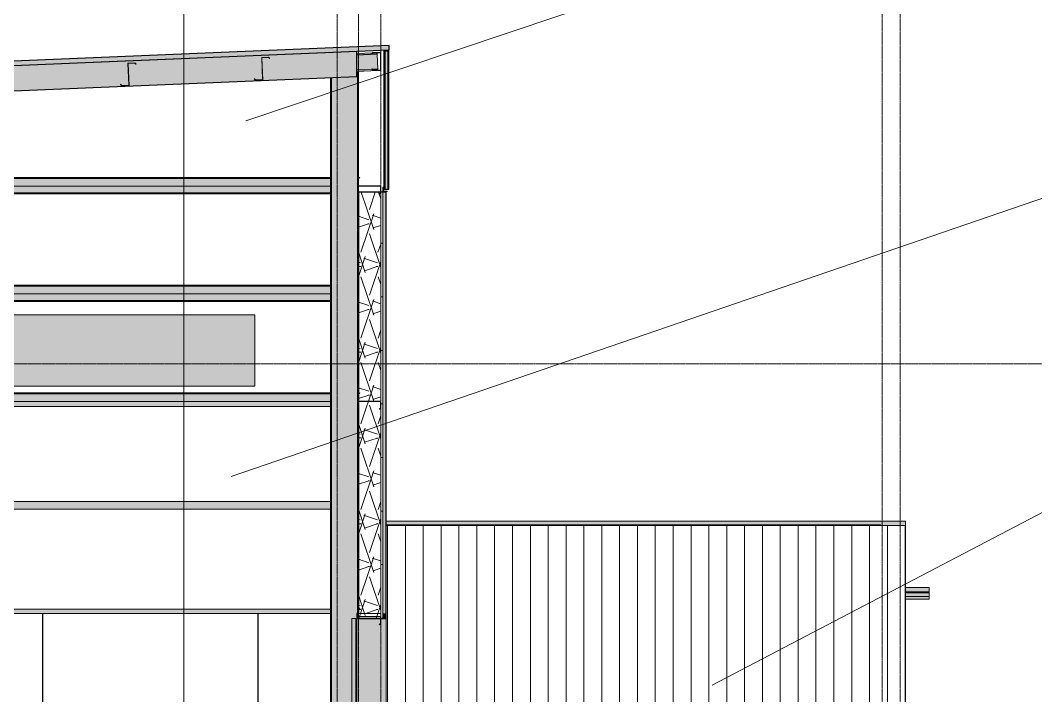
# Model space of a CAD drawing. Header units: inches. Extents: x -23445 to -32, y -314 to 853.
# Drawn here: x -7435.8 to -6980.8, y 109.4 to 411.9 of the extents above; entities that cross this region are included whole.
import ezdxf

# ---------------------------------------------------------------- set-up
doc = ezdxf.new("R2010")
doc.units = ezdxf.units.IN
doc.header["$MEASUREMENT"] = 0
doc.linetypes.add('Grid Line 1_2_', pattern=[0.875, 0.5, -0.125, 0.125, -0.125])
for name, color, linetype, lineweight in [('A-ANNO-IDEN', 131, 'Continuous', 9), ('A-CLNG', 13, 'Continuous', 9), ('A-CLNG-PATT', 13, 'Continuous', 9), ('A-DOOR', 31, 'Continuous', 9), ('A-FLOR-LEVL', 51, 'Continuous', 9), ('A-GLAZ-CWMG', 51, 'Continuous', 9), ('A-ROOF', 132, 'Continuous', 9), ('A-ROOF-PATT', 132, 'Continuous', 9), ('A-WALL', 113, 'Continuous', 9), ('A-WALL-PATT', 111, 'Continuous', 25), ('G-ANNO-SYMB', 111, 'Continuous', 9), ('I-WALL', 2, 'Continuous', 9), ('M-HVAC-DUCT', 70, 'Continuous', 9), ('S-BEAM', 12, 'Continuous', 9), ('S-COLS', 52, 'Continuous', 9), ('S-GRID', 1, 'Continuous', 9)]:
    doc.layers.add(name, color=color, linetype=linetype, lineweight=lineweight)
pattern_1 = [(45, (-21606.148, 72.082), (-19.007, 19.007), []), (45, (-21606.148, 100.882), (-19.007, 19.007), [])]
pattern_2 = [(90, (-21159.24, 0), (-8, 5e-16), [])]
pattern_3 = [(0, (-21606.148, 72.082), (0, 24), []), (90, (-21606.148, 72.082), (-24, 1e-15), [])]
pattern_4 = [(161.57, (-21605.188, 73.042), (-7.6802237, -0.0009796), [0, -54.643, 6.067, 0]), (18.43, (-21607.108, 73.042), (-7.6802237, 0.0009796), [0, -54.643, 6.067, 0]), (108.43, (-21605.188, 73.042), (3.8382953, -19.20136532), [18.211, -42.499]), (71.57, (-21607.108, 73.042), (3.8382953, 19.20136532), [18.211, -42.499])]

# ---------------------------------------------------------------- blocks, each defined once
blk = doc.blocks.new('Girt_C - 8_D-1405488-Building Section - North_South looking West _ Fitness Center')
at = {"layer": 'S-BEAM'}
h = blk.add_hatch(dxfattribs=at)
h.set_pattern_fill('FP_44', color=256, style=0, pattern_type=2)
h.set_pattern_definition(pattern_1)
h.paths.add_polyline_path([(-21127.8, 389.49), (-21124.49, 389.49), (-21124.49, 389.6), (-21127.75, 389.6), (-21128.2, 390.13), (-21128.29, 390.06)], flags=0)
h.paths.add_polyline_path([(-21124.41, 389.67), (-21124.3, 389.67), (-21124.3, 397.3), (-21124.41, 397.3)], flags=0)
h.paths.add_polyline_path([(-21128.2, 396.84), (-21127.75, 397.38), (-21124.49, 397.38), (-21124.49, 397.49), (-21127.8, 397.49), (-21128.28, 396.91)], flags=0)
at = {"layer": 'S-BEAM', "lineweight": 15}
for p, q in [((-21127.8, 397.49), (-21128.28, 396.91)), ((-21128.28, 396.91), (-21128.2, 396.84)), ((-21128.2, 396.84), (-21127.75, 397.38)), ((-21124.49, 397.49), (-21127.8, 397.49)), ((-21127.75, 397.38), (-21124.49, 397.38)), ((-21124.41, 397.3), (-21124.41, 389.67)), ((-21124.3, 389.67), (-21124.3, 397.3)), ((-21128.2, 390.13), (-21128.29, 390.06)), ((-21128.29, 390.06), (-21127.8, 389.49)), ((-21127.75, 389.6), (-21128.2, 390.13)), ((-21127.8, 389.49), (-21124.49, 389.49)), ((-21124.49, 389.6), (-21127.75, 389.6))]:
    blk.add_line(p, q, dxfattribs=at)
for centre, radius, start, end in [((-21124.49, 397.3), 0.188, 0, 90), ((-21124.49, 397.3), 0.0782, 0, 87.8773), ((-21124.49, 389.67), 0.0782, 273.0424, 0), ((-21124.49, 389.67), 0.188, 270, 0)]:
    blk.add_arc(centre, radius, start, end, dxfattribs=at)
blk = doc.blocks.new('Rectangular Mullion - Profile_Polycarbonate_Upper and left-1149837-Building Section - North_South looking West _ Fitness Center')
at = {"layer": 'A-GLAZ-CWMG'}
blk.add_hatch(color=256, dxfattribs=at).paths.add_polyline_path([(-21122.85, 394.61), (-21122.79, 394.68), (-21122.79, 398.17), (-21120.78, 398.17), (-21120.72, 398.24), (-21122.85, 398.24)], flags=0)
at = {"layer": 'A-GLAZ-CWMG', "lineweight": 13}
for p, q in [((-21120.72, 398.24), (-21122.85, 398.24)), ((-21122.85, 398.24), (-21122.85, 394.61)), ((-21122.79, 394.68), (-21122.79, 398.17)), ((-21122.79, 398.17), (-21120.78, 398.17)), ((-21120.78, 398.17), (-21120.78, 395.46)), ((-21120.72, 395.4), (-21120.72, 398.24)), ((-21122.85, 394.61), (-21122.49, 394.61)), ((-21122.56, 394.68), (-21122.79, 394.68)), ((-21122.49, 394.86), (-21122.56, 394.86)), ((-21122.56, 394.86), (-21122.56, 394.68)), ((-21122.49, 394.61), (-21122.49, 394.86)), ((-21120.78, 395.46), (-21120.85, 395.46)), ((-21120.85, 395.46), (-21120.85, 395.4)), ((-21120.85, 395.4), (-21120.72, 395.4))]:
    blk.add_line(p, q, dxfattribs=at)
blk = doc.blocks.new('Rectangular Mullion - Profile_Polycarbonate_Lower-1149838-Building Section - North_South looking West _ Fitness Center')
at = {"layer": 'A-GLAZ-CWMG'}
blk.add_hatch(color=256, dxfattribs=at).paths.add_polyline_path([(-21122.85, 336.19), (-21120.72, 336.19), (-21120.78, 336.25), (-21122.79, 336.25), (-21122.85, 338.43)], flags=0)
at = {"layer": 'A-GLAZ-CWMG', "lineweight": 13}
for p, q in [((-21122.49, 338.43), (-21122.85, 338.43)), ((-21122.85, 338.43), (-21122.85, 336.19)), ((-21122.79, 336.25), (-21122.79, 338.37)), ((-21122.79, 338.37), (-21122.56, 338.37)), ((-21122.56, 338.37), (-21122.56, 338.18)), ((-21122.56, 338.18), (-21122.49, 338.18)), ((-21122.49, 338.18), (-21122.49, 338.43)), ((-21120.72, 337.64), (-21120.85, 337.64)), ((-21120.85, 337.64), (-21120.85, 337.58)), ((-21120.85, 337.58), (-21120.78, 337.58)), ((-21120.78, 337.58), (-21120.78, 336.25)), ((-21120.72, 336.19), (-21120.72, 337.64)), ((-21122.85, 336.19), (-21120.72, 336.19)), ((-21120.78, 336.25), (-21122.79, 336.25))]:
    blk.add_line(p, q, dxfattribs=at)
blk = doc.blocks.new('Rectangular Mullion - Profile_Polycarbonate_Upper and left-1189992-Building Section - North_South looking West _ Fitness Center')
at = {"layer": 'A-GLAZ-CWMG'}
for points in [[(-21122.49, 336.25), (-21122.49, 398.17), (-21122.79, 398.17), (-21122.79, 336.25)], [(-21120.92, 336.25), (-21120.92, 398.17), (-21122.49, 398.17), (-21122.49, 336.25)], [(-21122.49, 336.25), (-21122.49, 336.25), (-21122.49, 336.54)], [(-21120.92, 336.25), (-21120.85, 336.31), (-21120.92, 336.39)], [(-21120.85, 336.25), (-21120.78, 336.25), (-21120.85, 336.31)]]:
    blk.add_hatch(color=256, dxfattribs=at).paths.add_polyline_path(points, flags=0)
for p, q in [((-21122.49, 398.17), (-21122.49, 336.25)), ((-21120.85, 398.17), (-21120.85, 336.25)), ((-21122.85, 394.61), (-21122.85, 338.43)), ((-21120.72, 395.4), (-21120.72, 337.64))]:
    blk.add_line(p, q, dxfattribs=at)
blk = doc.blocks.new('Girt_Z - 10_D-1351983-Building Section - North_South looking West _ Fitness Center')
at = {"layer": 'S-BEAM'}
h = blk.add_hatch(dxfattribs=at)
h.set_pattern_fill('FP_44', color=256, style=0, pattern_type=2)
h.set_pattern_definition(pattern_1)
h.paths.add_polyline_path([(-21180.48, 385.14), (-21177.11, 385.28), (-21177.29, 385.38), (-21180.43, 385.25), (-21180.9, 385.77), (-21180.98, 385.69)], flags=0)
h.paths.add_polyline_path([(-21177.11, 385.28), (-21177.51, 395.08), (-21177.62, 395.08), (-21177.22, 385.46)], flags=0)
h.paths.add_polyline_path([(-21174.08, 394.77), (-21174, 394.84), (-21174.51, 395.39), (-21177.44, 395.27), (-21177.44, 395.16), (-21174.56, 395.28)], flags=0)
at = {"layer": 'S-BEAM', "lineweight": 15}
for p, q in [((-21177.62, 395.08), (-21177.22, 385.46)), ((-21177.11, 385.28), (-21177.51, 395.08)), ((-21174.51, 395.39), (-21177.44, 395.27)), ((-21177.44, 395.16), (-21174.56, 395.28)), ((-21174.56, 395.28), (-21174.08, 394.77)), ((-21174, 394.84), (-21174.51, 395.39)), ((-21174.08, 394.77), (-21174, 394.84)), ((-21180.9, 385.77), (-21180.98, 385.69)), ((-21180.98, 385.69), (-21180.48, 385.14)), ((-21180.43, 385.25), (-21180.9, 385.77)), ((-21180.48, 385.14), (-21177.11, 385.28)), ((-21177.29, 385.38), (-21180.43, 385.25))]:
    blk.add_line(p, q, dxfattribs=at)
for centre, radius, start, end in [((-21177.44, 395.09), 0.187, 92.3859, 182.3859), ((-21177.44, 395.09), 0.0782, 94.5087, 182.3859), ((-21177.3, 385.46), 0.0782, 275.4283, 2.3859)]:
    blk.add_arc(centre, radius, start, end, dxfattribs=at)
blk = doc.blocks.new('Girt_Z - 10_D-V107-Building Section - North_South looking West _ Fitness Center')
at = {"layer": 'S-BEAM', "lineweight": 15}
for p, q in [((-21237.57, 392.58), (-21237.17, 382.96)), ((-21237.05, 382.78), (-21237.46, 392.58)), ((-21234.46, 392.9), (-21237.39, 392.77)), ((-21237.39, 392.67), (-21234.5, 392.79)), ((-21234.5, 392.79), (-21234.03, 392.27)), ((-21233.95, 392.34), (-21234.46, 392.9)), ((-21234.03, 392.27), (-21233.95, 392.34)), ((-21240.85, 383.27), (-21240.93, 383.19)), ((-21240.93, 383.19), (-21240.43, 382.64)), ((-21240.38, 382.75), (-21240.85, 383.27)), ((-21240.43, 382.64), (-21237.05, 382.78)), ((-21237.24, 382.88), (-21240.38, 382.75))]:
    blk.add_line(p, q, dxfattribs=at)
for centre, radius, start, end in [((-21237.38, 392.59), 0.187, 92.3859, 182.3859), ((-21237.38, 392.59), 0.0782, 94.5087, 182.3859), ((-21237.25, 382.96), 0.0782, 275.4283, 2.3859)]:
    blk.add_arc(centre, radius, start, end, dxfattribs=at)
blk = doc.blocks.new('overhead door - one-983186-Building Section - North_South looking West _ Fitness Center')
at = {"layer": 'A-DOOR'}
blk.add_hatch(color=256, dxfattribs=at).paths.add_polyline_path([(-21136.06, 0), (-21135.43, 0), (-21135.43, 144), (-21137.18, 144), (-21137.18, 0)], flags=0)
for p, q in [((-21137.18, 144), (-21137.18, 0)), ((-21135.43, 144), (-21137.18, 144)), ((-21135.43, 0), (-21135.43, 144)), ((-21137.18, 0), (-21135.43, 0))]:
    blk.add_line(p, q, dxfattribs=at)
blk = doc.blocks.new('L-Angle - L2X2X3_16-1162514-Building Section - North_South looking West _ Fitness Center')
at = {"layer": 'S-BEAM', "lineweight": 15}
for p, q in [((-21123.3, 337.18), (-21123.3, 335.18)), ((-21123.12, 335.56), (-21123.12, 336.99)), ((-21123.3, 335.18), (-21121.3, 335.18)), ((-21121.49, 335.37), (-21122.93, 335.37))]:
    blk.add_line(p, q, dxfattribs=at)
for centre, start, end in [((-21123.3, 336.99), 0, 90), ((-21122.93, 335.56), 180, 270), ((-21121.49, 335.18), 0, 90)]:
    blk.add_arc(centre, 0.188, start, end, dxfattribs=at)
blk = doc.blocks.new('Girt_Z - 10_D-1223956-Building Section - North_South looking West _ Fitness Center')
at = {"layer": 'S-BEAM', "lineweight": 15}
for p, q in [((-21133.73, 148.54), (-21134.3, 148.06)), ((-21134.3, 148.06), (-21134.3, 144.69)), ((-21134.19, 148.01), (-21133.66, 148.46)), ((-21134.19, 144.87), (-21134.19, 148.01)), ((-21133.66, 148.46), (-21133.73, 148.54)), ((-21134.3, 144.69), (-21124.49, 144.69)), ((-21124.49, 144.8), (-21134.12, 144.8)), ((-21124.41, 141.72), (-21124.95, 141.27)), ((-21124.95, 141.27), (-21124.88, 141.19)), ((-21124.88, 141.19), (-21124.3, 141.67)), ((-21124.41, 144.61), (-21124.41, 141.72)), ((-21124.3, 141.67), (-21124.3, 144.61))]:
    blk.add_line(p, q, dxfattribs=at)
for centre, radius, start, end in [((-21134.12, 144.88), 0.0782, 183.0424, 270), ((-21124.49, 144.61), 0.188, 0, 90), ((-21124.49, 144.61), 0.0782, 2.1227, 90)]:
    blk.add_arc(centre, radius, start, end, dxfattribs=at)
blk = doc.blocks.new('Girt_Z - 10_D-V173-Building Section - North_South looking West _ Fitness Center')
at = {"layer": 'S-BEAM'}
h = blk.add_hatch(dxfattribs=at)
h.set_pattern_fill('FP_44', color=256, style=0, pattern_type=2)
h.set_pattern_definition(pattern_1)
h.paths.add_polyline_path([(-21124.88, 237.69), (-21124.3, 238.17), (-21124.3, 241.11), (-21124.41, 241.11), (-21124.41, 238.22), (-21124.95, 237.77)], flags=0)
h.paths.add_polyline_path([(-21134.3, 241.19), (-21134.19, 241.37), (-21134.19, 244.51), (-21133.66, 244.96), (-21133.73, 245.04), (-21134.3, 244.56)], flags=0)
h.paths.add_polyline_path([(-21124.49, 241.19), (-21124.49, 241.3), (-21134.12, 241.3), (-21134.3, 241.19)], flags=0)
at = {"layer": 'S-BEAM', "lineweight": 15}
for p, q in [((-21133.73, 245.04), (-21134.3, 244.56)), ((-21134.3, 244.56), (-21134.3, 241.19)), ((-21134.3, 241.19), (-21124.49, 241.19)), ((-21134.19, 244.51), (-21133.66, 244.96)), ((-21134.19, 241.37), (-21134.19, 244.51)), ((-21124.49, 241.3), (-21134.12, 241.3)), ((-21133.66, 244.96), (-21133.73, 245.04)), ((-21124.41, 238.22), (-21124.95, 237.77)), ((-21124.95, 237.77), (-21124.88, 237.69)), ((-21124.88, 237.69), (-21124.3, 238.17)), ((-21124.41, 241.11), (-21124.41, 238.22)), ((-21124.3, 238.17), (-21124.3, 241.11))]:
    blk.add_line(p, q, dxfattribs=at)
for centre, radius, start, end in [((-21134.12, 241.38), 0.0782, 183.0424, 270), ((-21124.49, 241.11), 0.187, 360, 90), ((-21124.49, 241.11), 0.0782, 2.1227, 90)]:
    blk.add_arc(centre, radius, start, end, dxfattribs=at)
blk = doc.blocks.new('Girt_Z - 10_D-V174-Building Section - North_South looking West _ Fitness Center')
at = {"layer": 'S-BEAM', "lineweight": 15}
for p, q in [((-21133.73, 341.54), (-21134.3, 341.06)), ((-21134.19, 341.01), (-21133.66, 341.46)), ((-21133.66, 341.46), (-21133.73, 341.54)), ((-21134.3, 341.06), (-21134.3, 337.69)), ((-21134.3, 337.69), (-21124.49, 337.69)), ((-21134.19, 337.87), (-21134.19, 341.01)), ((-21124.49, 337.8), (-21134.12, 337.8)), ((-21124.41, 337.61), (-21124.41, 334.72)), ((-21124.3, 334.67), (-21124.3, 337.61)), ((-21124.41, 334.72), (-21124.95, 334.27)), ((-21124.95, 334.27), (-21124.88, 334.19)), ((-21124.88, 334.19), (-21124.3, 334.67))]:
    blk.add_line(p, q, dxfattribs=at)
for centre, radius, start, end in [((-21134.12, 337.88), 0.0782, 183.0424, 270), ((-21124.49, 337.61), 0.187, 360, 90), ((-21124.49, 337.61), 0.0782, 2.1227, 90)]:
    blk.add_arc(centre, radius, start, end, dxfattribs=at)
blk = doc.blocks.new('Girt_C - 10_D-1401751-Building Section - North_South looking West _ Fitness Center')
at = {"layer": 'S-BEAM'}
h = blk.add_hatch(color=256, dxfattribs=at)
h.paths.add_polyline_path([(-21775.12, 146.25), (-21772.38, 146.25), (-21771.17, 148.19), (-21863.55, 148.19), (-21863.55, 146.25), (-21794.49, 146.25)], flags=0)
h.paths.add_polyline_path([(-22346.4, 146.25), (-22331.84, 146.25), (-22328.69, 148.19), (-22347.3, 148.19), (-22347.3, 146.25)], flags=0)
h.paths.add_polyline_path([(-21146.8, 146.25), (-21146.8, 148.19), (-21381.05, 148.19), (-21381.05, 146.25), (-21155.42, 146.25)], flags=0)
h.paths.add_polyline_path([(-22288.38, 146.25), (-22112.8, 146.25), (-22112.8, 148.19), (-22288.69, 148.19), (-22289.1, 147.24), (-22289.61, 146.25), (-22289.05, 146.25)], flags=0)
h.paths.add_polyline_path([(-21389.05, 146.25), (-21389.05, 148.19), (-21622.3, 148.19), (-21622.3, 146.25), (-21407.18, 146.25)], flags=0)
h.paths.add_polyline_path([(-22104.8, 146.25), (-21871.55, 146.25), (-21871.55, 148.19), (-22104.8, 148.19), (-22104.8, 147.24)], flags=0)
h.paths.add_polyline_path([(-21630.3, 146.25), (-21630.3, 148.19), (-21725.47, 148.19), (-21724.09, 146.25), (-21639.56, 146.25)], flags=0)
h.paths.add_polyline_path([(-21725.37, 146.25), (-21725.37, 146.25), (-21726.73, 148.19), (-21769.91, 148.19), (-21771.18, 146.25), (-21725.42, 146.25)], flags=0)
blk.add_line((-21146.8, 148.19), (-21381.05, 148.19), dxfattribs=at)
blk = doc.blocks.new('Girt_Z - 10_D-1255199-Building Section - North_South looking West _ Fitness Center')
at = {"layer": 'S-BEAM'}
h = blk.add_hatch(color=256, dxfattribs=at)
h.paths.add_polyline_path([(-21146.8, 192.94), (-21146.8, 196.31), (-21381.05, 196.31), (-21381.05, 192.94), (-21174.79, 192.94)], flags=0)
h.paths.add_polyline_path([(-21742.31, 192.94), (-21741.8, 192.94), (-21739.65, 196.31), (-21757.83, 196.26), (-21755.55, 192.94), (-21746.07, 192.94)], flags=0)
h.paths.add_polyline_path([(-21736.69, 192.94), (-21630.3, 192.94), (-21630.3, 196.31), (-21738.4, 196.31), (-21740.56, 192.94)], flags=0)
h.paths.add_polyline_path([(-21389.05, 192.94), (-21389.05, 196.31), (-21622.3, 196.31), (-21622.3, 192.94), (-21407.18, 192.94)], flags=0)
h.paths.add_polyline_path([(-21863.55, 192.94), (-21756.8, 192.94), (-21759.12, 196.31), (-21863.55, 196.31)], flags=0)
h.paths.add_polyline_path([(-21871.55, 192.94), (-21871.55, 196.31), (-22104.8, 196.31), (-22104.8, 192.94), (-21871.95, 192.94)], flags=0)
h.paths.add_polyline_path([(-22112.8, 192.94), (-22112.8, 196.31), (-22283.05, 196.31), (-22283.05, 192.94), (-22181.8, 192.94)], flags=0)
h.paths.add_polyline_path([(-22315.05, 192.94), (-22315.05, 196.31), (-22347.3, 196.31), (-22347.3, 192.94), (-22336.72, 192.94)], flags=0)
for p, q in [((-21381.05, 196.31), (-21146.8, 196.31)), ((-21381.05, 192.94), (-21146.8, 192.94))]:
    blk.add_line(p, q, dxfattribs=at)
blk = doc.blocks.new('Girt_Z - 10_D-1254871-Building Section - North_South looking West _ Fitness Center')
at = {"layer": 'S-BEAM'}
h = blk.add_hatch(color=256, dxfattribs=at)
h.paths.add_polyline_path([(-21622.3, 241.19), (-21389.05, 241.19), (-21389.05, 244.56), (-21622.3, 244.56), (-21622.3, 242.96)], flags=0)
h.paths.add_polyline_path([(-21146.8, 241.19), (-21146.8, 244.56), (-21381.05, 244.56), (-21381.05, 241.19), (-21174.79, 241.19)], flags=0)
h.paths.add_polyline_path([(-21710.41, 241.19), (-21710.21, 241.19), (-21708.01, 244.56), (-21790.35, 244.56), (-21788.07, 241.19), (-21717.02, 241.19)], flags=0)
h.paths.add_polyline_path([(-21687.02, 241.19), (-21630.3, 241.19), (-21630.3, 244.56), (-21706.8, 244.56), (-21709, 241.19), (-21692.37, 241.19)], flags=0)
h.paths.add_polyline_path([(-22181.8, 241.19), (-22112.8, 241.19), (-22112.8, 244.56), (-22265.42, 244.56), (-22266.04, 244.27), (-22269.8, 241.89), (-22270.7, 241.19), (-22220.53, 241.19)], flags=0)
h.paths.add_polyline_path([(-22104.8, 241.19), (-21871.55, 241.19), (-21871.55, 244.56), (-22104.8, 244.56), (-22104.8, 242.96)], flags=0)
h.paths.add_polyline_path([(-21863.55, 241.19), (-21789.28, 241.19), (-21791.56, 244.56), (-21863.55, 244.56), (-21863.55, 242.96)], flags=0)
h.paths.add_polyline_path([(-22309.83, 241.19), (-22308.82, 243.5), (-22308.27, 244.56), (-22347.3, 244.56), (-22347.3, 241.19), (-22310.11, 241.19)], flags=0)
for points in [[(-21146.8, 244.56), (-21146.8, 245.04), (-21381.05, 245.04), (-21381.05, 244.56), (-21174.79, 244.56)], [(-21329.71, 238.94), (-21146.8, 238.94), (-21146.8, 241.11), (-21381.05, 241.11), (-21381.05, 238.94), (-21368.45, 238.94)]]:
    blk.add_hatch(color=256, dxfattribs=at).paths.add_polyline_path(points, flags=0)
for p, q in [((-21381.05, 245.04), (-21146.8, 245.04)), ((-21381.05, 244.56), (-21146.8, 244.56)), ((-21381.05, 241.19), (-21146.8, 241.19)), ((-21381.05, 241.11), (-21146.8, 241.11))]:
    blk.add_line(p, q, dxfattribs=at)
blk = doc.blocks.new('Girt_Z - 10_D-1249026-Building Section - North_South looking West _ Fitness Center')
at = {"layer": 'S-BEAM'}
for points in [[(-21174.79, 341.06), (-21146.8, 341.06), (-21146.8, 341.54), (-21381.05, 341.54), (-21381.05, 341.06), (-21329.71, 341.06)], [(-21174.79, 334.72), (-21146.8, 334.72), (-21146.8, 337.61), (-21381.05, 337.61), (-21381.05, 334.72), (-21329.71, 334.72)], [(-21174.79, 334.27), (-21146.8, 334.27), (-21146.8, 334.72), (-21381.05, 334.72), (-21381.05, 334.27), (-21329.71, 334.27)]]:
    blk.add_hatch(color=256, dxfattribs=at).paths.add_polyline_path(points, flags=0)
h = blk.add_hatch(color=256, dxfattribs=at)
h.paths.add_polyline_path([(-21146.8, 337.69), (-21146.8, 341.06), (-21381.05, 341.06), (-21381.05, 337.69), (-21174.79, 337.69)], flags=0)
h.paths.add_polyline_path([(-22104.8, 337.69), (-21871.55, 337.69), (-21871.55, 341.06), (-22104.8, 341.06)], flags=0)
h.paths.add_polyline_path([(-21389.05, 337.69), (-21389.05, 341.06), (-21622.3, 341.06), (-21622.3, 337.69), (-21407.18, 337.69)], flags=0)
h.paths.add_polyline_path([(-21863.55, 337.69), (-21854.25, 337.69), (-21856.52, 341.06), (-21863.55, 341.06)], flags=0)
h.paths.add_polyline_path([(-21630.3, 337.69), (-21630.3, 341.06), (-21643.61, 341.06), (-21645.73, 337.69), (-21639.56, 337.69)], flags=0)
h.paths.add_polyline_path([(-21852.81, 337.69), (-21647.01, 337.69), (-21644.89, 341.06), (-21855.32, 341.06), (-21853.04, 337.69), (-21852.84, 337.69)], flags=0)
for p, q in [((-21381.05, 341.54), (-21146.8, 341.54)), ((-21381.05, 341.06), (-21146.8, 341.06)), ((-21381.05, 337.69), (-21146.8, 337.69)), ((-21381.05, 337.61), (-21146.8, 337.61)), ((-21381.05, 334.72), (-21146.8, 334.72)), ((-21381.05, 334.27), (-21146.8, 334.27)), ((-21381.05, 334.19), (-21146.8, 334.19))]:
    blk.add_line(p, q, dxfattribs=at)
blk = doc.blocks.new('Girt_C - 8_D-1405507-Building Section - North_South looking West _ Fitness Center')
at = {"layer": 'S-BEAM'}
for points in [[(-21135.05, 396.46), (-21125.91, 396.91), (-21125.93, 397.38), (-21127.8, 397.32), (-21128.2, 396.84), (-21128.28, 396.91), (-21127.93, 397.34), (-21135.05, 397.04), (-21135.05, 396.84)], [(-21135.05, 389.68), (-21128.23, 390), (-21128.28, 390.07), (-21128.15, 390.07), (-21128.07, 389.97), (-21125.63, 390.07), (-21125.93, 396.77), (-21135.05, 396.39), (-21135.05, 390)]]:
    blk.add_hatch(color=256, dxfattribs=at).paths.add_polyline_path(points, flags=0)
h = blk.add_hatch(color=256, dxfattribs=at)
h.paths.add_polyline_path([(-21135.05, 389.03), (-21125.61, 389.49), (-21127.8, 389.49), (-21128.15, 389.9), (-21135.05, 389.6)], flags=0)
h.paths.add_polyline_path([(-21127.75, 389.6), (-21125.61, 389.6), (-21125.63, 390), (-21128.01, 389.9), (-21127.8, 389.66)], flags=0)
for p, q in [((-21135.05, 397.04), (-21127.93, 397.34)), ((-21125.91, 396.84), (-21135.05, 396.46)), ((-21125.91, 396.77), (-21135.05, 396.39)), ((-21127.79, 397.34), (-21126.93, 397.38)), ((-21125.93, 397.38), (-21125.91, 396.84)), ((-21125.91, 396.84), (-21125.91, 396.77)), ((-21125.91, 396.77), (-21125.63, 390.07)), ((-21128.2, 389.96), (-21135.05, 389.68)), ((-21128.15, 389.9), (-21135.05, 389.61)), ((-21125.6, 389.43), (-21135.05, 389.03)), ((-21125.63, 390.07), (-21128.07, 389.97)), ((-21125.63, 390), (-21128.01, 389.9)), ((-21125.63, 390.07), (-21125.63, 390)), ((-21125.63, 390), (-21125.61, 389.6))]:
    blk.add_line(p, q, dxfattribs=at)
blk = doc.blocks.new('Girt_Z - 10_D-1255459-Building Section - North_South looking West _ Fitness Center')
at = {"layer": 'S-BEAM'}
for points in [[(-21146.8, 292.81), (-21146.8, 293.29), (-21381.05, 293.29), (-21381.05, 292.81), (-21174.79, 292.81)], [(-21146.8, 289.44), (-21146.8, 292.81), (-21381.05, 292.81), (-21381.05, 289.44), (-21174.79, 289.44)], [(-21146.8, 286.47), (-21146.8, 289.36), (-21381.05, 289.36), (-21381.05, 286.47), (-21174.79, 286.47)], [(-21146.8, 286.02), (-21146.8, 286.47), (-21381.05, 286.47), (-21381.05, 286.02), (-21174.79, 286.02)], [(-21146.8, 285.94), (-21146.8, 286.02), (-21174.79, 285.94)]]:
    blk.add_hatch(color=256, dxfattribs=at).paths.add_polyline_path(points, flags=0)
for p, q in [((-21381.05, 293.29), (-21146.8, 293.29)), ((-21381.05, 292.81), (-21146.8, 292.81)), ((-21381.05, 289.44), (-21146.8, 289.44)), ((-21381.05, 289.36), (-21146.8, 289.36)), ((-21381.05, 286.47), (-21146.8, 286.47)), ((-21381.05, 286.02), (-21146.8, 286.02)), ((-21381.05, 285.94), (-21146.8, 285.94))]:
    blk.add_line(p, q, dxfattribs=at)
blk = doc.blocks.new('HSS-Hollow Structural Section - HSS1-1_2X1-1_2X1_8 - Obsolete-1396620-Building Section - North_South looking West _ Fitness Center')
at = {"layer": 'S-BEAM'}
h = blk.add_hatch(color=256, dxfattribs=at)
h.paths.add_polyline_path([(-20878.55, 154.15), (-20878.55, 155.18), (-20889.05, 155.18), (-20889.05, 154.15), (-20884.31, 154.15)], flags=0)
h.paths.add_polyline_path([(-22808.3, 154.15), (-22798.62, 154.15), (-22798.62, 155.18), (-22803.16, 155.18), (-22808.3, 154.97)], flags=0)
h = blk.add_hatch(color=256, dxfattribs=at)
h.paths.add_polyline_path([(-20878.55, 155.18), (-20878.55, 155.4), (-20889.05, 155.34), (-20889.05, 155.18), (-20884.31, 155.18)], flags=0)
h.paths.add_polyline_path([(-22798.62, 155.18), (-22798.62, 155.37), (-22801.49, 155.18)], flags=0)
h = blk.add_hatch(color=256, dxfattribs=at)
h.paths.add_polyline_path([(-20878.55, 153.9), (-20878.55, 154.15), (-20889.05, 154.15), (-20889.05, 153.9), (-20884.31, 153.9)], flags=0)
h.paths.add_polyline_path([(-22801.49, 153.9), (-22798.62, 153.98), (-22798.62, 154.15), (-22808.3, 154.15), (-22808.3, 153.9)], flags=0)
for p, q in [((-20878.55, 155.4), (-20889.05, 155.4)), ((-20878.55, 155.4), (-20878.55, 155.18)), ((-20878.55, 155.18), (-20878.55, 154.15)), ((-20889.05, 153.86), (-20878.55, 153.86)), ((-20878.55, 154.15), (-20878.55, 153.9)), ((-20878.55, 153.9), (-20878.55, 153.86))]:
    blk.add_line(p, q, dxfattribs=at)
blk = doc.blocks.new('HSS-Hollow Structural Section - HSS1-1_2X1-1_2X1_8 - Obsolete-V185-Building Section - North_South looking West _ Fitness Center')
at = {"layer": 'S-BEAM'}
h = blk.add_hatch(color=256, dxfattribs=at)
h.paths.add_polyline_path([(-20878.55, 152.98), (-20878.55, 153.86), (-20889.05, 153.86), (-20889.05, 152.98), (-20884.31, 152.98)], flags=0)
h.paths.add_polyline_path([(-22808.3, 153.46), (-22798.8, 153.86), (-22808.3, 153.86)], flags=0)
blk.add_hatch(color=256, dxfattribs=at).paths.add_polyline_path([(-20884.31, 152.74), (-20878.55, 152.81), (-20878.55, 152.98), (-20889.05, 152.98), (-20889.05, 152.74)], flags=0)
for p, q in [((-20889.05, 152.69), (-20878.55, 152.69)), ((-20878.55, 153.86), (-20878.55, 152.98)), ((-20878.55, 152.98), (-20878.55, 152.74)), ((-20878.55, 152.74), (-20878.55, 152.7))]:
    blk.add_line(p, q, dxfattribs=at)

msp = doc.modelspace()

# ---------------------------------------------------------------- hatches: boundary and pattern name
at = {"layer": 'A-CLNG-PATT'}
h = msp.add_hatch(dxfattribs=at)
h.set_pattern_fill('FP_43', color=256, style=0, pattern_type=2)
h.set_pattern_definition(pattern_4)
h.paths.add_polyline_path([(-8520.68, 335.22), (-7285.06, 386.7), (-7285.06, 397.96), (-8520.68, 346.48), (-8520.68, 343.72)], flags=0)
at = {"layer": 'A-ROOF'}
msp.add_hatch(color=256, dxfattribs=at).paths.add_polyline_path([(-8585.81, 343.84), (-7270.46, 398.65), (-7270.46, 400.65), (-8585.81, 345.84)], flags=0)
at = {"layer": 'A-ROOF', "lineweight": 5}
for points in [[(-7039.06, 185.6), (-7039.06, 187.6), (-7271.81, 187.6), (-7271.81, 185.6), (-7092.41, 185.6)], [(-7039.06, 155.87), (-7028.56, 155.87), (-7028.56, 157.87), (-7039.06, 157.87), (-7039.06, 157.32)]]:
    msp.add_hatch(color=256, dxfattribs=at).paths.add_polyline_path(points, flags=0)
at = {"layer": 'A-ROOF-PATT'}
h = msp.add_hatch(dxfattribs=at)
h.set_pattern_fill('FP_6', color=256, style=0, pattern_type=2)
h.set_pattern_definition([(90, (-174.388, -762.154), (-16.082, 1e-15), [])])
h.paths.add_polyline_path([(-7037.49, 155.4), (-7028.56, 155.4), (-7028.56, 155.87), (-7039.06, 155.87), (-7039.06, 155.4)], flags=0)
h.paths.add_polyline_path([(-8596.68, 186.22), (-8522.81, 186.22), (-8522.81, 186.72), (-8596.68, 186.72)], flags=0)
at = {"layer": 'A-WALL'}
for points in [[(-7273.31, 146.25), (-7271.81, 146.25), (-7271.81, 335), (-7273.31, 335), (-7273.31, 152.28)], [(-7273.31, 144), (-7271.81, 144), (-7271.81, 146.25), (-7273.31, 146.25)]]:
    msp.add_hatch(color=256, dxfattribs=at).paths.add_polyline_path(points, flags=0)
at = {"layer": 'A-WALL', "lineweight": 5}
for points in [[(-7285.06, 144), (-7284.31, 144), (-7284.31, 146.25), (-7285.06, 146.25)], [(-7272.31, 0), (-7271.81, 0), (-7271.81, 144), (-7274.31, 144), (-7274.31, 141.67), (-7274.88, 141.19), (-7274.95, 141.27), (-7274.42, 141.72), (-7274.42, 144), (-7285.06, 144), (-7285.06, 0), (-7274.31, 0)]]:
    msp.add_hatch(color=256, dxfattribs=at).paths.add_polyline_path(points, flags=0)
at = {"layer": 'A-WALL-PATT', "lineweight": 9, "transparency": 33554649}
msp.add_hatch(color=256, dxfattribs=at).paths.add_polyline_path([(-7272.5, 336.25), (-7270.92, 336.25), (-7270.92, 398.17), (-7272.5, 398.17), (-7272.5, 343.72)], flags=0)
at = {"layer": 'A-WALL-PATT', "lineweight": 9}
h = msp.add_hatch(dxfattribs=at)
h.set_pattern_fill('FP_43', color=256, style=0, pattern_type=2)
h.set_pattern_definition(pattern_4)
h.paths.add_polyline_path([(-7276.38, 146.25), (-7274.31, 146.25), (-7274.31, 335), (-7284.31, 335), (-7284.31, 146.25)], flags=0)
h = msp.add_hatch(dxfattribs=at)
h.set_pattern_fill('FP_47', color=256, style=0, pattern_type=2)
h.set_pattern_definition(pattern_3)
h.paths.add_polyline_path([(-7274.31, 146.25), (-7273.31, 146.25), (-7273.31, 335), (-7274.31, 335), (-7274.31, 152.28)], flags=0)
h = msp.add_hatch(dxfattribs=at)
h.set_pattern_fill('FP_46', color=256, style=0, pattern_type=2)
h.set_pattern_definition(pattern_2)
h.paths.add_polyline_path([(-7050.31, 0), (-7050.31, 186), (-7271.81, 185.96), (-7271.81, 0), (-7169.87, 0)], flags=0)
h = msp.add_hatch(dxfattribs=at)
h.set_pattern_fill('FP_46', color=256, style=0, pattern_type=2)
h.set_pattern_definition(pattern_2)
h.paths.add_polyline_path([(-7050.31, 0), (-7039.06, 0), (-7039.06, 185.6), (-7050.31, 185.6), (-7050.31, 61.6)], flags=0)
h = msp.add_hatch(dxfattribs=at)
h.set_pattern_fill('FP_51', color=256, style=0, pattern_type=2)
h.set_pattern_definition([(90, (-20550.05, -673.75), (-193, -193), [48, -145]), (180, (-20550.05, -673.75), (-2e-14, -193), [96.25, -96.75]), (270, (-20646.3, -625.75), (-193, -193), [48, -145]), (180, (-20550.05, -625.75), (-2e-14, -193), [96.25, -96.75]), (270, (-20646.55, -625.75), (-193, -193), [48, -145]), (180, (-20646.55, -625.75), (-2e-14, -193), [96.25, -96.75]), (90, (-20742.8, -673.75), (-193, -193), [48, -145]), (180, (-20646.55, -673.75), (-2e-14, -193), [96.25, -96.75]), (90, (-20598.05, -625.5), (-193, -193), [48, -145]), (180, (-20549.8, -625.5), (-2e-14, -193), [48.25, -144.75]), (180, (-20549.8, -577.5), (-2e-14, -193), [48.25, -144.75]), (90, (-20694.55, -625.5), (-193, -193), [48, -145]), (180, (-20598.3, -625.5), (-2e-14, -193), [96.25, -96.75]), (270, (-20598.3, -577.5), (-193, -193), [48, -145]), (180, (-20598.3, -577.5), (-2e-14, -193), [96.25, -96.75]), (180, (-20694.8, -625.5), (-2e-14, -193), [48, -145]), (270, (-20694.8, -577.5), (-193, -193), [48, -145]), (180, (-20694.8, -577.5), (-2e-14, -193), [48, -145]), (90, (-20550.05, -577.25), (-193, -193), [48, -145]), (180, (-20550.05, -577.25), (-2e-14, -193), [96.25, -96.75]), (270, (-20646.3, -529.25), (-193, -193), [48, -145]), (180, (-20550.05, -529.25), (-2e-14, -193), [96.25, -96.75]), (270, (-20646.55, -529.25), (-193, -193), [48, -145]), (180, (-20646.55, -529.25), (-2e-14, -193), [96.25, -96.75]), (270, (-20742.8, -529.25), (-193, -193), [48, -145]), (180, (-20646.55, -577.25), (-2e-14, -193), [96.25, -96.75]), (90, (-20598.05, -529), (-193, -193), [48, -145]), (180, (-20549.8, -529), (-2e-14, -193), [48.25, -144.75]), (180, (-20549.8, -481), (-2e-14, -193), [48.25, -144.75]), (90, (-20694.55, -529), (-193, -193), [48, -145]), (180, (-20598.3, -529), (-2e-14, -193), [96.25, -96.75]), (270, (-20598.3, -481), (-193, -193), [48, -145]), (180, (-20598.3, -481), (-2e-14, -193), [96.25, -96.75]), (180, (-20694.8, -529), (-2e-14, -193), [48, -145]), (270, (-20694.8, -481), (-193, -193), [48, -145]), (180, (-20694.8, -481), (-2e-14, -193), [48, -145])])
h.paths.add_polyline_path([(-7539.06, 1), (-7539.06, 146.25), (-7679.43, 146.25), (-7679.43, 1), (-7539.17, 1)], flags=0)
h.paths.add_polyline_path([(-7580.83, 34.87), (-7580.83, 34.88), (-7579.44, 34.87)], flags=0)
h.paths.add_polyline_path([(-7440.99, 98.25), (-7296.81, 98.25), (-7296.81, 146.25), (-7531.06, 146.25), (-7531.06, 98.25), (-7479.72, 98.25)], flags=0)
h = msp.add_hatch(dxfattribs=at)
h.set_pattern_fill('FP_43', color=256, style=0, pattern_type=2)
h.set_pattern_definition(pattern_4)
h.paths.add_polyline_path([(-7276.38, 144), (-7274.31, 144), (-7274.31, 146.25), (-7284.31, 146.25), (-7284.31, 144)], flags=0)
h = msp.add_hatch(dxfattribs=at)
h.set_pattern_fill('FP_47', color=256, style=0, pattern_type=2)
h.set_pattern_definition(pattern_3)
h.paths.add_polyline_path([(-7274.31, 144), (-7273.31, 144), (-7273.31, 146.25), (-7274.31, 146.25)], flags=0)
at = {"layer": 'M-HVAC-DUCT', "lineweight": 5}
for points in [[(-8401.06, 264), (-7330.68, 264), (-7330.68, 280), (-8401.06, 280), (-8401.06, 266.78)], [(-8399.58, 248), (-7330.68, 248), (-7330.68, 264), (-8401.06, 264), (-8401.06, 248)]]:
    msp.add_hatch(color=256, dxfattribs=at).paths.add_polyline_path(points, flags=0)
at = {"layer": 'S-COLS', "lineweight": 5}
for points in [[(-7285.09, 0), (-7285.06, 0), (-7284.97, 146.25), (-7284.74, 146.25), (-7284.79, 388.54), (-7285.06, 388.54), (-7285.09, 386.7), (-7285.43, 386.69), (-7285.43, 0), (-7285.26, 0)], [(-7284.74, 146.25), (-7284.31, 146.25), (-7284.31, 388.54), (-7284.74, 388.54), (-7284.74, 148.01)], [(-7296.81, 0), (-7296.37, 0), (-7296.37, 386.23), (-7296.81, 386.21), (-7296.81, 21.29)], [(-7295.86, 0), (-7295.68, 0), (-7295.68, 386.26), (-7296.37, 386.23), (-7296.33, 0), (-7296.03, 0)], [(-7287.18, 0), (-7287.18, 144), (-7285.43, 144), (-7285.43, 386.69), (-7295.68, 386.26), (-7295.68, 0)]]:
    msp.add_hatch(color=256, dxfattribs=at).paths.add_polyline_path(points, flags=0)

# ---------------------------------------------------------------- linework, layer by layer
at = {"layer": 'A-ANNO-IDEN', "color": 153}
for p, q in [((-7334.76, 366.87), (-6968, 490.08)), ((-7341.33, 207.52), (-6968, 335.66)), ((-7125.8, 114.05), (-6968, 196.71))]:
    msp.add_line(p, q, dxfattribs=at)
at = {"layer": 'A-CLNG', "lineweight": 25}
for p, q in [((-7285.06, 397.96), (-8520.68, 346.48)), ((-7285.06, 386.7), (-7285.06, 397.96)), ((-8520.68, 335.22), (-7285.06, 386.7))]:
    msp.add_line(p, q, dxfattribs=at)
at = {"layer": 'A-FLOR-LEVL', "linetype": 'Grid Line 1_2_'}
msp.add_line((-9377.38, 258), (-6327.09, 258), dxfattribs=at)
at = {"layer": 'A-ROOF', "lineweight": 25}
for p, q in [((-7270.46, 400.65), (-8585.81, 345.84)), ((-7270.46, 398.65), (-7270.46, 400.65)), ((-8585.81, 343.84), (-7270.46, 398.65))]:
    msp.add_line(p, q, dxfattribs=at)
at = {"layer": 'A-ROOF'}
for p, q in [((-7271.81, 187.6), (-7039.06, 187.6)), ((-7039.06, 187.6), (-7039.06, 185.6)), ((-7050.31, 185.6), (-7271.81, 185.6)), ((-7039.06, 157.87), (-7028.56, 157.87)), ((-7028.56, 155.87), (-7039.06, 155.87)), ((-7028.56, 155.41), (-7028.56, 157.87))]:
    msp.add_line(p, q, dxfattribs=at)
at = {"layer": 'A-WALL', "lineweight": 25}
for p, q in [((-7270.92, 398.17), (-7272.5, 398.17)), ((-7272.5, 398.17), (-7272.5, 336.25)), ((-7270.92, 336.25), (-7270.92, 398.17)), ((-7271.81, 335), (-7284.31, 335)), ((-7284.31, 335), (-7284.31, 146.25)), ((-7272.5, 336.25), (-7270.92, 336.25)), ((-7271.81, 144), (-7271.81, 335)), ((-7284.31, 146.25), (-7285.06, 146.25)), ((-7285.06, 146.25), (-7285.06, 144)), ((-7285.06, 144), (-7271.81, 144))]:
    msp.add_line(p, q, dxfattribs=at)
at = {"layer": 'A-WALL'}
for p, q in [((-7274.31, 144), (-7274.31, 335)), ((-7273.31, 144), (-7273.31, 335)), ((-7296.81, 238.94), (-7531.06, 238.94)), ((-7050.31, 186), (-7271.81, 186)), ((-7050.31, 185.6), (-7050.31, 186)), ((-7039.06, 185.6), (-7050.31, 185.6)), ((-7039.06, 185.6), (-7039.06, 0)), ((-7274.31, 146.25), (-7284.31, 146.25)), ((-7284.31, 144), (-7284.31, 146.25)), ((-7285.06, 0), (-7285.06, 144)), ((-7271.81, 144), (-7271.81, 0))]:
    msp.add_line(p, q, dxfattribs=at)
at = {"layer": 'G-ANNO-SYMB'}
msp.add_line((-7362.53, 545.16), (-7362.53, -79.66), dxfattribs=at)
at = {"layer": 'I-WALL'}
msp.add_line((-7296.81, 146.25), (-7531.06, 146.25), dxfattribs=at)
at = {"layer": 'M-HVAC-DUCT'}
for p, q in [((-7330.68, 280), (-8401.06, 280)), ((-7330.68, 280), (-7330.68, 248)), ((-8401.06, 248), (-7330.68, 248))]:
    msp.add_line(p, q, dxfattribs=at)
at = {"layer": 'S-COLS'}
for p, q in [((-7285.05, 388.54), (-7284.74, 388.54)), ((-7284.74, 388.54), (-7284.31, 388.54)), ((-7284.74, 388.54), (-7284.74, 146.25)), ((-7284.31, 388.54), (-7284.31, 341.06)), ((-7296.81, 386.21), (-7296.81, 0)), ((-7296.37, 386.23), (-7296.37, 0)), ((-7284.31, 337.69), (-7284.31, 335))]:
    msp.add_line(p, q, dxfattribs=at)
at = {"layer": 'S-GRID', "linetype": 'Grid Line 1_2_'}
for p, q in [((-7293.81, -293.04), (-7293.81, 738.66)), ((-7284.31, -293.04), (-7284.31, 738.66)), ((-7274.31, -293.04), (-7274.31, 738.66)), ((-7049.56, -293.04), (-7049.56, 738.66)), ((-7041.56, -293.04), (-7041.56, 738.66))]:
    msp.add_line(p, q, dxfattribs=at)

# ---------------------------------------------------------------- block references
at = {"layer": 'A-DOOR'}
msp.add_blockref('overhead door - one-983186-Building Section - North_South looking West _ Fitness Center', (13850, 0), dxfattribs=at)
at = {"layer": 'A-GLAZ-CWMG'}
for name in ['Rectangular Mullion - Profile_Polycarbonate_Upper and left-1149837-Building Section - North_South looking West _ Fitness Center', 'Rectangular Mullion - Profile_Polycarbonate_Upper and left-1189992-Building Section - North_South looking West _ Fitness Center', 'Rectangular Mullion - Profile_Polycarbonate_Lower-1149838-Building Section - North_South looking West _ Fitness Center']:
    msp.add_blockref(name, (13850, 0), dxfattribs=at)
at = {"layer": 'S-BEAM'}
for name in ['Girt_C - 8_D-1405507-Building Section - North_South looking West _ Fitness Center', 'Girt_C - 8_D-1405488-Building Section - North_South looking West _ Fitness Center', 'Girt_Z - 10_D-V107-Building Section - North_South looking West _ Fitness Center', 'Girt_Z - 10_D-1351983-Building Section - North_South looking West _ Fitness Center', 'Girt_Z - 10_D-1249026-Building Section - North_South looking West _ Fitness Center', 'Girt_Z - 10_D-V174-Building Section - North_South looking West _ Fitness Center', 'L-Angle - L2X2X3_16-1162514-Building Section - North_South looking West _ Fitness Center', 'Girt_Z - 10_D-1255459-Building Section - North_South looking West _ Fitness Center', 'Girt_Z - 10_D-1254871-Building Section - North_South looking West _ Fitness Center', 'Girt_Z - 10_D-V173-Building Section - North_South looking West _ Fitness Center', 'Girt_Z - 10_D-1255199-Building Section - North_South looking West _ Fitness Center', 'HSS-Hollow Structural Section - HSS1-1_2X1-1_2X1_8 - Obsolete-1396620-Building Section - North_South looking West _ Fitness Center', 'HSS-Hollow Structural Section - HSS1-1_2X1-1_2X1_8 - Obsolete-V185-Building Section - North_South looking West _ Fitness Center', 'Girt_C - 10_D-1401751-Building Section - North_South looking West _ Fitness Center', 'Girt_Z - 10_D-1223956-Building Section - North_South looking West _ Fitness Center']:
    msp.add_blockref(name, (13850, 0), dxfattribs=at)

doc.saveas('drawing.dxf')
